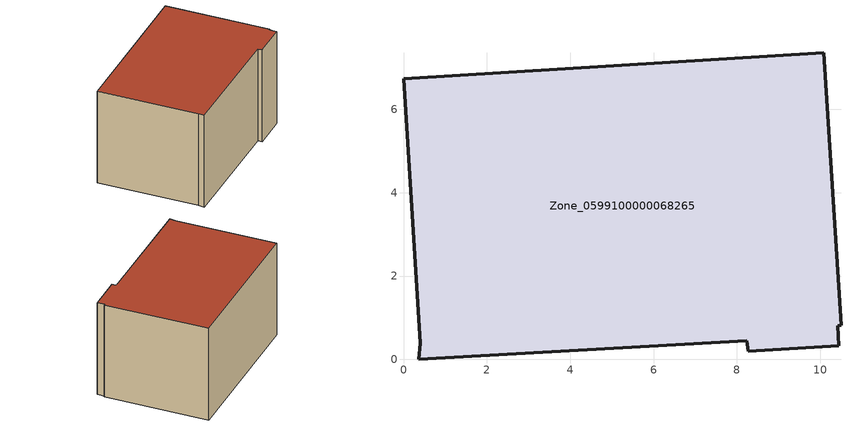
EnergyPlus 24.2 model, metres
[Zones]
Zone_0599100000068265
 floor ground (C_G): 0,6.73 10.09,7.36 10.5,0.81 10.42,0.81 10.45,0.33 8.28,0.19 8.24,0.45 0.37,0 0.4,0.39 z0
 wall outside (C_F): 10.09,7.36 0,6.73 0.4,0.39 0.37,0 8.24,0.45 8.28,0.19 10.45,0.33 10.42,0.81 10.5,0.81 10.09,7.36 z0:6.24
 roof outside (C_R): 8.28,0.19 10.45,0.33 10.42,0.81 10.5,0.81 10.09,7.36 0,6.73 0.4,0.39 0.37,0 8.24,0.45 z6.24
[BUILDING]
Pand.0599100000068265: North Axis=0; Terrain=City; Loads Convergence Tolerance Value=0.04; Temperature Convergence Tolerance Value=0.4; Solar Distribution=FullExterior; Maximum Number of Warmup Days=25; Minimum Number of Warmup Days=1
[Site:Location]
Rotterdam.The.Hague.AP_ZH_NLD Design_Conditions: Latitude=51.96; Longitude=4.45; Time Zone=1; Elevation=-4.5
[SITE:GROUNDTEMPERATURE:BUILDINGSURFACE]
18, 18, 18, 18, 18, 18, 18, 18, 18, 18, 18, 18
[MATERIAL] Thermal Absorptance=0.9; Solar Absorptance=0.7; Visible Absorptance=0.7
Name | Roughness | Thickness | Conductivity | Density | Specific Heat
G.TC.1946-1964 | MediumSmooth | 0.15 | 1 | 540 | 1210
F.TC.1946-1964 | Rough | 0.3 | 0.857143 | 1920 | 840
R.TC.1946-1964 | MediumRough | 0.2 | 0.235294 | 1500 | 1000
[CONSTRUCTION]
C_G: G.TC.1946-1964
C_F: F.TC.1946-1964
C_R: R.TC.1946-1964
[ZONE]
Zone_0599100000068265: Type=1; Multiplier=1; Ceiling Height=Autocalculate; Volume=Autocalculate; Floor Area=autocalculate; Part of Total Floor Area=Yes
[ZONEINFILTRATION:DESIGNFLOWRATE]
Infil_Zone_0599100000068265: Zone or ZoneList or Space or SpaceList=Zone_0599100000068265; Schedule=AlwaysOn; Design Flow Rate Calculation Method=Flow/Area; Flow Rate per Floor Area=0.003; Constant Term Coefficient=1; Temperature Term Coefficient=0; Velocity Term Coefficient=0; Velocity Squared Term Coefficient=0
[HVACTEMPLATE:ZONE:IDEALLOADSAIRSYSTEM]
Zone_0599100000068265: Maximum Heating Supply Air Temperature=50; Minimum Cooling Supply Air Temperature=13; Maximum Heating Supply Air Humidity Ratio=0.0156; Minimum Cooling Supply Air Humidity Ratio=0.0077; Heating Limit=NoLimit; Cooling Limit=NoLimit; Dehumidification Control Type=ConstantSensibleHeatRatio; Cooling Sensible Heat Ratio=0.7; Dehumidification Setpoint=60; Humidification Control Type=None; Humidification Setpoint=30; Outdoor Air Method=None; Outdoor Air Flow Rate per Person=0.00944; Outdoor Air Flow Rate per Zone Floor Area=0; Outdoor Air Flow Rate per Zone=0; Demand Controlled Ventilation Type=None; Outdoor Air Economizer Type=NoEconomizer; Heat Recovery Type=None; Sensible Heat Recovery Effectiveness=0.7; Latent Heat Recovery Effectiveness=0.65
[ZONECONTROL:THERMOSTAT]
ThermostatControl_Zone_0599100000068265: Zone or ZoneList=Zone_0599100000068265; Control Type Schedule=DualSetpointControlType; Control 1=Thermostat_Zone_0599100000068265; Temperature Difference Between Cutout And Setpoint=0
[THERMOSTATSETPOINT:DUALSETPOINT]
Thermostat_Zone_0599100000068265: Heating Setpoint Temperature Schedule=HeatingSetpoint_Zone_0599100000068265; Cooling Setpoint Temperature Schedule=CoolingSetpoint_Zone_0599100000068265
[SCHEDULE:COMPACT]
HeatingSetpoint_Zone_0599100000068265: Through: 12/31, For: AllDays, Until: 24:00, 21
CoolingSetpoint_Zone_0599100000068265: Through: 12/31, For: AllDays, Until: 24:00, 24
DualSetpointControlType: Through: 12/31, For: AllDays, Until: 24:00, 4
AlwaysOn: Through: 12/31, For: AllDays, Until: 24:00, 1
